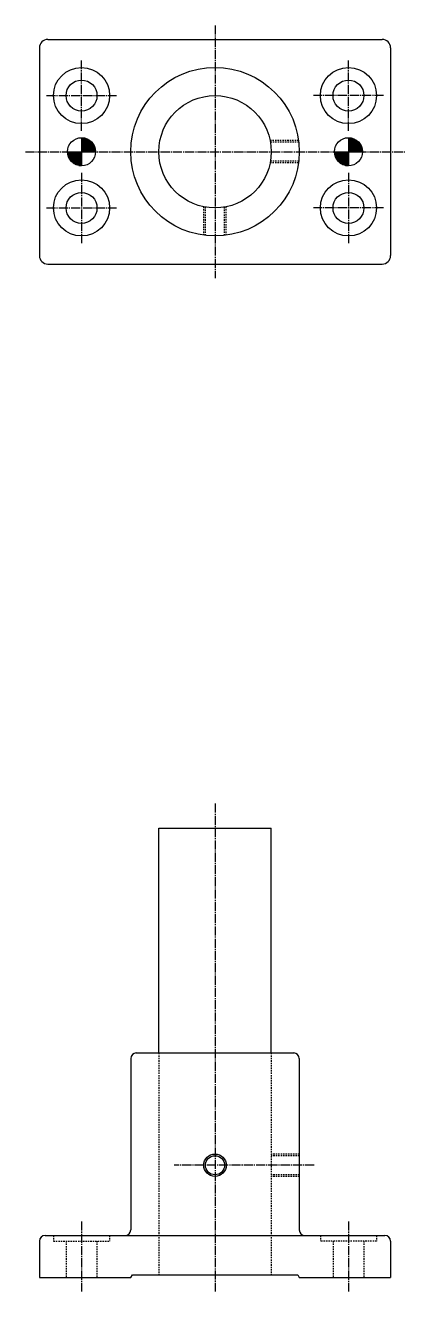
# Model space of a CAD drawing. Extents: x 43 to 655, y 40 to 607.
# Drawn here: x 520 to 655, y 155.9 to 606.7 of the extents above; entities outside this region: 2.
import ezdxf

# ---------------------------------------------------------------- set-up
doc = ezdxf.new("R2010")
doc.units = 0
doc.header["$LTSCALE"] = 0.25
doc.linetypes.add('CENTER', pattern=[17.5, 13, -1.5, 1.5, -1.5])
doc.linetypes.add('DASHED', pattern=[3.5, 2, -1.5])
doc.layers.get('0').update_dxf_attribs({"linetype": 'CONTINUOUS'})
doc.layers.add('CENTER', color=1, linetype='CENTER')
doc.styles.get("Standard").update_dxf_attribs({"font": 'txt', "bigfont": 'BIGFONT'})

msp = doc.modelspace()

# ---------------------------------------------------------------- linework, layer by layer
for p, q in [((527.99, 601.71), (646.99, 601.71)), ((524.99, 598.71), (524.99, 524.71)), ((649.99, 598.71), (649.99, 524.71)), ((539.99, 566.71), (539.99, 556.71)), ((539.99, 566.61), (540.97, 566.61)), ((539.99, 566.26), (542.06, 566.26)), ((539.99, 565.91), (542.7, 565.91)), ((539.99, 565.56), (543.18, 565.56)), ((539.99, 565.21), (543.56, 565.21)), ((539.99, 564.86), (543.87, 564.86)), ((539.99, 564.51), (544.13, 564.51)), ((539.99, 564.16), (544.35, 564.16)), ((539.99, 563.81), (544.53, 563.81)), ((634.99, 566.71), (634.99, 556.71)), ((634.99, 566.61), (635.97, 566.61)), ((634.99, 566.26), (637.06, 566.26)), ((634.99, 565.91), (637.7, 565.91)), ((634.99, 565.56), (638.18, 565.56)), ((634.99, 565.21), (638.56, 565.21)), ((634.99, 564.86), (638.87, 564.86)), ((634.99, 564.51), (639.13, 564.51)), ((634.99, 564.16), (639.35, 564.16)), ((634.99, 563.81), (639.53, 563.81)), ((534.99, 561.71), (544.99, 561.71)), ((535, 561.36), (539.99, 561.36)), ((535.04, 561.01), (539.99, 561.01)), ((535.1, 560.66), (539.99, 560.66)), ((535.19, 560.31), (539.99, 560.31)), ((535.3, 559.96), (539.99, 559.96)), ((535.45, 559.61), (539.99, 559.61)), ((535.63, 559.26), (539.99, 559.26)), ((539.99, 563.46), (544.67, 563.46)), ((539.99, 563.11), (544.79, 563.11)), ((539.99, 562.76), (544.88, 562.76)), ((539.99, 562.41), (544.94, 562.41)), ((539.99, 562.06), (544.98, 562.06)), ((539.99, 561.71), (544.99, 561.71)), ((629.99, 561.71), (639.99, 561.71)), ((630, 561.36), (634.99, 561.36)), ((630.04, 561.01), (634.99, 561.01)), ((630.1, 560.66), (634.99, 560.66)), ((630.19, 560.31), (634.99, 560.31)), ((630.3, 559.96), (634.99, 559.96)), ((630.45, 559.61), (634.99, 559.61)), ((630.63, 559.26), (634.99, 559.26)), ((634.99, 563.46), (639.67, 563.46)), ((634.99, 563.11), (639.79, 563.11)), ((634.99, 562.76), (639.88, 562.76)), ((634.99, 562.41), (639.94, 562.41)), ((634.99, 562.06), (639.98, 562.06)), ((634.99, 561.71), (639.99, 561.71)), ((535.84, 558.91), (539.99, 558.91)), ((536.1, 558.56), (539.99, 558.56)), ((536.42, 558.21), (539.99, 558.21)), ((536.8, 557.86), (539.99, 557.86)), ((537.27, 557.51), (539.99, 557.51)), ((537.91, 557.16), (539.99, 557.16)), ((538.98, 556.81), (539.99, 556.81)), ((630.84, 558.91), (634.99, 558.91)), ((631.1, 558.56), (634.99, 558.56)), ((631.42, 558.21), (634.99, 558.21)), ((631.8, 557.86), (634.99, 557.86)), ((632.27, 557.51), (634.99, 557.51)), ((632.91, 557.16), (634.99, 557.16)), ((633.98, 556.81), (634.99, 556.81)), ((583.49, 537.05), (583.49, 537.05)), ((583.49, 534.52), (583.49, 534.52)), ((527.99, 521.71), (646.99, 521.71)), ((567.49, 320.86), (607.49, 320.86)), ((567.49, 240.86), (567.49, 320.86)), ((607.49, 240.86), (607.49, 320.86)), ((559.49, 240.86), (615.49, 240.86)), ((557.49, 238.86), (557.49, 177.86)), ((617.49, 238.86), (617.49, 177.86)), ((526.99, 175.86), (647.99, 175.86)), ((524.99, 173.86), (524.99, 160.86)), ((649.99, 173.86), (649.99, 160.86)), ((524.99, 160.86), (557.49, 160.86)), ((557.49, 160.86), (558.07, 161.86)), ((558.07, 161.86), (616.91, 161.86)), ((616.91, 161.86), (617.49, 160.86)), ((617.49, 160.86), (649.99, 160.86))]:
    msp.add_line(p, q)
at = {"color": 3, "linetype": 'DASHED'}
for p, q in [((617.22, 565.71), (607.08, 565.71)), ((617.3, 565.11), (607.2, 565.11)), ((617.22, 557.71), (607.08, 557.71)), ((617.3, 558.31), (607.2, 558.31)), ((583.49, 531.98), (583.49, 542.12)), ((584.09, 531.91), (584.09, 542.01)), ((590.89, 531.91), (590.89, 542.01)), ((591.49, 531.98), (591.49, 542.12)), ((567.49, 240.86), (567.49, 161.86)), ((607.49, 240.86), (607.49, 161.86)), ((617.49, 204.86), (607.49, 204.86)), ((617.49, 204.26), (607.49, 204.26)), ((617.49, 197.46), (607.49, 197.46)), ((617.49, 196.86), (607.49, 196.86)), ((529.99, 175.86), (529.99, 173.86)), ((549.99, 175.86), (549.99, 173.86)), ((624.99, 175.86), (624.99, 173.86)), ((644.99, 175.86), (644.99, 173.86)), ((529.99, 173.86), (549.99, 173.86)), ((534.49, 173.86), (534.49, 160.86)), ((545.49, 173.86), (545.49, 160.86)), ((644.99, 173.86), (624.99, 173.86)), ((629.49, 173.86), (629.49, 160.86)), ((640.49, 173.86), (640.49, 160.86))]:
    msp.add_line(p, q, dxfattribs=at)
for centre, radius in [((539.99, 581.71), 10), ((587.49, 561.71), 30), ((634.99, 581.71), 10), ((539.99, 581.71), 5.5), ((634.99, 581.71), 5.5), ((587.49, 561.71), 20), ((539.99, 561.71), 5), ((634.99, 561.71), 5), ((539.99, 541.71), 10), ((634.99, 541.71), 10), ((539.99, 541.71), 5.5), ((634.99, 541.71), 5.5), ((587.49, 200.86), 3.4)]:
    msp.add_circle(centre, radius)
at = {"color": 3}
msp.add_circle((587.49, 200.86), 4, dxfattribs=at)
for centre, radius, start, end in [((527.99, 598.71), 3, 90, 180), ((646.99, 598.71), 3, 0, 90), ((527.99, 524.71), 3, 180, 270), ((646.99, 524.71), 3, 270, 0), ((559.49, 238.86), 2, 90, 180), ((615.49, 238.86), 2, 0, 90), ((526.99, 173.86), 2, 90, 180), ((555.49, 177.86), 2, 270, 0), ((619.49, 177.86), 2, 180, 270), ((647.99, 173.86), 2, 0, 90)]:
    msp.add_arc(centre, radius, start, end)
at = {"layer": 'CENTER', "color": 1, "linetype": 'CENTER'}
for p, q in [((587.49, 606.71), (587.49, 516.71)), ((539.99, 569.21), (539.99, 594.21)), ((634.99, 569.21), (634.99, 594.21)), ((527.49, 581.71), (552.49, 581.71)), ((647.49, 581.71), (622.49, 581.71)), ((519.99, 561.71), (654.99, 561.71)), ((539.99, 554.21), (539.99, 529.21)), ((634.99, 554.21), (634.99, 529.21)), ((527.49, 541.71), (552.49, 541.71)), ((647.49, 541.71), (622.49, 541.71)), ((587.49, 329.66), (587.49, 155.86)), ((622.84, 200.86), (573.01, 200.86)), ((539.99, 180.86), (539.99, 155.86)), ((634.99, 180.86), (634.99, 155.86))]:
    msp.add_line(p, q, dxfattribs=at)

# ---------------------------------------------------------------- texts
for s, p in [('MASPN 40-160', (40, 100)), ('MASPN40', (40, 40))]:
    msp.add_text(s, height=16).set_placement(p)

doc.saveas('drawing.dxf')
